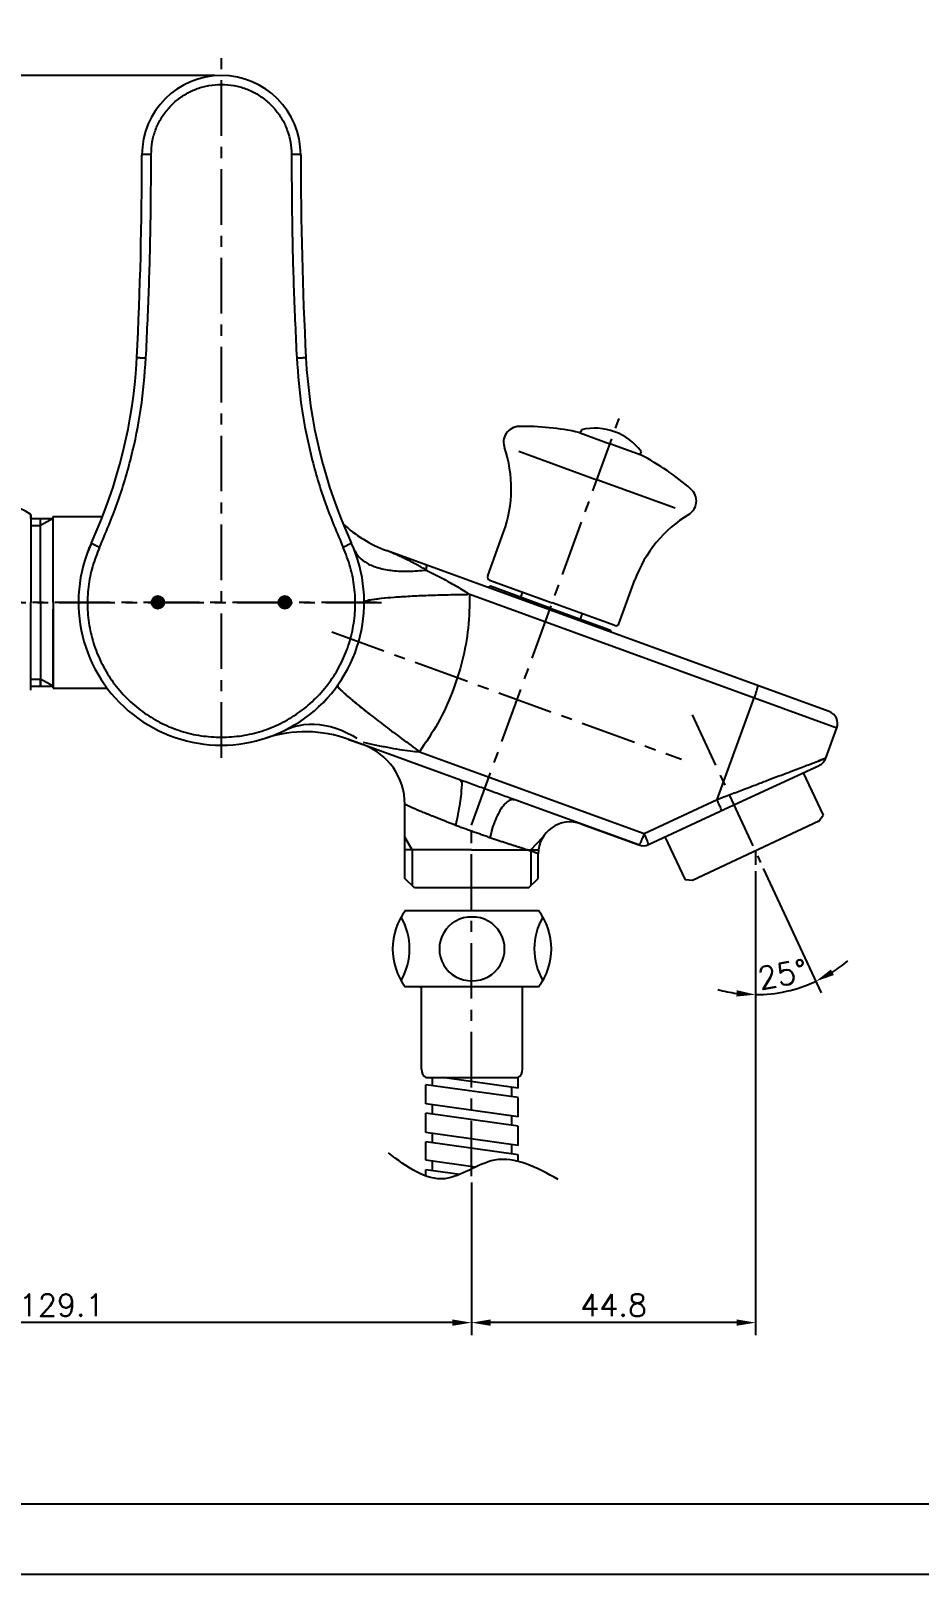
# Model space of a CAD drawing. Extents: x 12910 to 13504, y 636 to 1056.
# Drawn here: x 13060.4 to 13200.3, y 635.7 to 878.8 of the extents above; entities that cross this region are included whole.
import ezdxf

# ---------------------------------------------------------------- set-up
doc = ezdxf.new("R2010")
doc.units = 0
doc.header["$LTSCALE"] = 7
doc.header["$MEASUREMENT"] = 0
doc.header["$PDSIZE"] = -10
doc.linetypes.add('CENTER', pattern=[2, 1.25, -0.25, 0.25, -0.25])
doc.layers.get('0').update_dxf_attribs({"color": 2, "linetype": 'CONTINUOUS'})
for name, color, linetype in [('CL', 1, 'CENTER'), ('D', 2, 'CONTINUOUS'), ('DWG', 7, 'CONTINUOUS')]:
    doc.layers.add(name, color=color, linetype=linetype)
doc.styles.add('GHS', font='ROMANS', dxfattribs={"bigfont": 'GHS'})

msp = doc.modelspace()

# ---------------------------------------------------------------- hatches: boundary and pattern name
at = {"layer": 'D'}
h = msp.add_hatch(color=1, dxfattribs=at)
edge = h.paths.add_edge_path()
edge.add_arc((13080.43488855797, 788.815220918674), 1, 0, 360)
h = msp.add_hatch(color=5, dxfattribs=at)
edge = h.paths.add_edge_path()
edge.add_arc((13100.43488854077, 788.8152209191737), 1, 0, 360)

# ---------------------------------------------------------------- linework, layer by layer
at = {"color": 7, "linetype": 'Continuous'}
for p, q in [((13060.43489342982, 802.6595746628227), (13060.43489342983, 788.8152214090728)), ((13060.43489342982, 802.0357213778243), (13060.43489342982, 802.6595746628229)), ((13060.43489342982, 802.0357213778243), (13060.43489342982, 802.6595653747729)), ((13060.43489342982, 802.0357213778243), (13063.93488791052, 802.0357213778243)), ((13061.93488791054, 788.8152214090728), (13061.93488791052, 802.035718326124)), ((13063.93488791052, 788.8152214090729), (13063.93488791052, 802.3152213778212)), ((13063.93488791052, 802.3152213778212), (13071.72888807825, 802.3152213778212)), ((13142.14055505959, 787.6270958946725), (13116.45264826563, 796.9767301343729)), ((13060.43489342982, 774.9708681553229), (13060.43489342983, 788.8152214090728)), ((13061.93488791055, 788.8152214090728), (13061.93488791052, 775.5947244920212)), ((13063.93488791052, 788.8152214090729), (13063.93488791052, 775.315221440324)), ((13063.93488791052, 775.315221440324), (13063.93488791052, 787.7621552121855)), ((13129.55675810623, 790.0787499385729), (13187.37664095653, 769.034151792273)), ((13186.18118067173, 771.597617725673), (13142.14055505959, 787.6270958946712)), ((13060.43489342983, 775.5947213778219), (13063.93488791052, 775.5947213778218)), ((13060.43489342982, 774.9708654235728), (13060.43489342982, 775.5947213778218)), ((13061.93488791052, 775.5947183261214), (13061.93488791052, 776.7152213778263)), ((13063.93488791052, 775.3152213778212), (13072.43488791053, 775.3152213778212)), ((13168.50721987293, 757.760652503473), (13174.33775659303, 773.7799204852731)), ((13186.18130183003, 771.597568940573), (13186.18122932023, 771.5976051954731)), ((13185.64114033103, 764.2659252637729), (13187.37662531633, 769.034149323873)), ((13110.48650849503, 767.2229278883729), (13112.75509043123, 766.3971973459729)), ((13128.11775739823, 760.805642986873), (13110.49837441563, 767.2185739386728)), ((13121.65475240093, 765.2863511991732), (13157.03260468053, 752.4098572700727)), ((13171.15184577299, 756.8988966479454), (13184.60301801653, 763.135498017673)), ((13119.33487519433, 745.3152261060727), (13119.33487519433, 757.000265473773)), ((13156.17069716563, 750.5952079278727), (13136.67079024133, 757.6925936192729)), ((13157.03260468053, 752.4098572700727), (13168.50721987293, 757.760652503473)), ((13157.69602167863, 750.6601384595729), (13171.15184577298, 756.8988966479499)), ((13147.04498969623, 753.9166970533729), (13156.17070624903, 750.5952059644728)), ((13129.83488855743, 749.8152214090735), (13119.33487519433, 749.8152214090733)), ((13129.83488855743, 749.8152214090734), (13140.3706562615, 749.8152214090733)), ((13140.33489973043, 745.3152261060727), (13140.33489973043, 749.218227387873)), ((13120.83488471573, 743.8152165845731), (13119.33487519433, 745.3152261060727)), ((13138.83489020893, 743.8152165845731), (13140.33489973043, 745.3152261060727)), ((13138.83489020893, 743.8152165845731), (13120.83488471573, 743.8152165845731))]:
    msp.add_line(p, q, dxfattribs=at)
at = {"color": 2, "linetype": 'Continuous'}
for p, q in [((13060.43489342982, 800.9152213778234), (13061.93488791053, 800.9152213778234)), ((13060.43489342983, 776.7152213778263), (13061.93488791053, 776.7152213778263))]:
    msp.add_line(p, q, dxfattribs=at)
at = {"color": 4}
msp.add_line((13490.04481433604, 646.7180274684324), (12941.04481433604, 646.7180274684324), dxfattribs=at)
msp.add_lwpolyline([(13504.04481433606, 1055.718027468449), (12910.04481433604, 1055.718027468449), (12910.04481433604, 635.7180274684324), (13504.04481433606, 635.7180274684324)], close=True)
at = {"color": 7, "linetype": 'Continuous'}
for points in [[(13112.93487324113, 788.815429719373), (13112.96877155663, 788.888465180773), (13113.07086530663, 788.9616275343728), (13113.24122700093, 789.034536103673), (13113.47851520893, 789.106647065573), (13113.78142475483, 789.1777428907731), (13114.15013691303, 789.247823579273), (13114.58294770403, 789.316544709573), (13115.07724677633, 789.383561860473), (13115.63321540423, 789.4488387769729), (13116.24813447163, 789.5120854200729), (13116.91866852923, 789.5729754957729), (13117.64485383203, 789.631490876573), (13118.09654173953, 789.663901903973)], [(13108.72821918843, 775.715489167673), (13108.72292597553, 775.6502122510728), (13108.77248640033, 775.5458706983729), (13108.87650165913, 775.403080842473), (13109.03359406633, 775.223401643173), (13109.24220466203, 775.0081382764729), (13109.50200715233, 774.757435761873), (13109.81057245993, 774.4735056470731), (13110.16605158593, 774.157798127573), (13110.57130866593, 773.8078116163729), (13111.02616242573, 773.423872407373), (13111.52793000383, 773.008318940573), (13112.07759028223, 772.5604623731729), (13112.67304047753, 772.082079194473), (13113.31185151263, 771.575235932773), (13113.47947903973, 771.443715027073)], [(13100.46895808003, 768.6766761793729), (13101.17313666893, 768.989791474773), (13101.90773310443, 769.2422160963729), (13102.66915815323, 769.432137299973), (13103.45208234763, 769.558231782373), (13104.25375031633, 769.6204089063731), (13105.07423456933, 769.6186867994729), (13105.90940204973, 769.552902314573), (13106.75493842673, 769.4235630201729), (13107.61087995503, 769.2306507886728), (13108.47283979393, 768.9750176099728), (13109.33643110253, 768.658113679373), (13110.20179890033, 768.2798664869729), (13111.06593403223, 767.841291169573), (13111.77605842183, 767.4303420728729)], [(13184.60301801653, 763.135498017673), (13184.72113642473, 763.1952098096731), (13184.83414289453, 763.261828156873), (13184.94200117083, 763.3353530592731), (13185.04518256733, 763.4161470655731), (13185.14325202533, 763.5038657545729), (13185.23501313373, 763.5973489698731), (13185.32032087303, 763.6967054761731), (13185.39932026263, 763.8018446363731), (13185.47099616593, 763.9114794019729), (13185.53505854393, 764.0251384595731), (13185.59176118063, 764.143293122673), (13185.64114033103, 764.2659252637729)]]:
    msp.add_lwpolyline(points, dxfattribs=at)
for centre, radius, start, end in [((13052.97089342982, 790.8152214091228), 14, 57.78194799181158, 122.218052008188), ((13123.29304543073, 815.770583155773), 20, 226.7245543599311, 250.0000358554035), ((13090.43488855743, 788.815221409073), 22.5, 155.4130821449121, 24.58716132013756), ((13185.49725568953, 769.718191181073), 2, 339.9999999999896, 70.00000000000853), ((13103.65810754533, 748.4246720243732), 20, 70.0004146042199, 108.1279934263767), ((13109.33488855743, 757.000270434273), 10, 359.9999996392997, 69.99999917600947), ((13145.33488855743, 749.2182308630731), 5, 70.00000037360671, 179.9999980180013), ((13156.85473740943, 752.474593185073), 2, 250.0000034544943, 294.8746922799191)]:
    msp.add_arc(centre, radius, start, end, dxfattribs=at)
for points in [[(13111.31834155523, 797.1895108609729), (13112.11745178403, 795.9556182531728), (13113.41823689063, 794.966843857173), (13115.18395154203, 794.2510800837731), (13117.36474347823, 793.828527198873), (13119.89905981303, 793.7111195610728), (13122.71539162103, 793.9021916088727)], [(13122.33965324483, 794.1264147559727), (13122.03526552953, 794.303021310473), (13121.41155304403, 794.6509507418727), (13120.83162201133, 794.9604499368729), (13120.30113430123, 795.2333972621732), (13119.81882428043, 795.4740250821728), (13119.37983700833, 795.6872508019728), (13118.97909839583, 795.877425076073), (13118.61145116133, 796.0484954906728), (13118.27151463253, 796.2039152639732), (13117.95385900593, 796.3466988655732), (13117.65065613373, 796.4804961543728), (13117.35890720483, 796.606209063973), (13117.08747078033, 796.7199489236732), (13116.83952224963, 796.8220823745728), (13116.62665282143, 796.909155350073), (13116.45264581803, 796.976729555673)], [(13122.71540059273, 793.9021987083729), (13122.33965324483, 794.1264147559727)], [(13122.71540059273, 793.9021987083729), (13122.77268748533, 794.3138134451729), (13122.76048585253, 794.590255850173), (13122.68295607593, 794.7090820721728)], [(13122.71494972003, 793.899911702973), (13125.22668425163, 792.6003566962731), (13127.56916796593, 791.3008206966729), (13129.55672899903, 790.078648858273)], [(13122.71494972003, 793.899911702973), (13125.22668425163, 792.6003566962731), (13127.56916796593, 791.3008206966729), (13129.55672899903, 790.078648858273)], [(13112.93491543933, 788.8152216901731), (13113.24124248053, 789.037898818473), (13114.15018470893, 789.253827254573), (13115.63327529613, 789.4564516856731), (13117.64495282053, 789.639625593973), (13120.12396917913, 789.7977909275728), (13122.99515001533, 789.9261336821733), (13126.17149233003, 790.0207264576729), (13129.55671770943, 790.0786435852729)], [(13129.55675810623, 790.0787499385729), (13129.29591868103, 784.7798368196732), (13128.36456685943, 779.600230528773), (13126.77308963513, 774.5906351149729), (13124.53257094753, 769.8021704796729), (13121.65475240093, 765.2863511991732)], [(13108.72867218213, 775.7160884048731), (13108.87688873773, 775.4034901658729), (13109.50231129283, 774.757725007973), (13110.57159307833, 773.8079716254729), (13112.07773875723, 772.5605856129728), (13113.99530630183, 771.039146917673), (13116.28537198173, 769.2769048955729), (13118.87861839693, 767.3290607568729), (13121.65475604593, 765.2863692676729)], [(13174.88095474713, 775.7105642694728), (13174.89090956053, 775.602180152473), (13174.83313207923, 775.3216823127727), (13174.71310306463, 774.894984742873), (13174.54399469603, 774.3684008590731), (13174.33775536263, 773.7799171292731)], [(13112.76685074533, 766.7937694374727), (13114.59819912013, 766.3903004006729), (13116.60155896233, 765.981886527773), (13118.50774985253, 765.644535847473), (13120.18218442213, 765.4112167512731), (13121.65475326783, 765.2863396592729)], [(13168.50721967803, 757.760652384773), (13170.68158784363, 758.5851090754727), (13172.77294288693, 759.3789349740732), (13174.74905614603, 760.130454606573), (13176.58606912713, 760.8281612380729), (13178.26085352093, 761.4638546675728), (13179.75735556943, 762.0320057526728), (13181.06807384023, 762.5297289337727), (13182.19638145143, 762.958095376473), (13183.14939193423, 763.3199107881733), (13183.93751746103, 763.619053041873), (13184.56794221093, 763.858502036473), (13185.04572722273, 764.0398346563729), (13185.37923616693, 764.166476920173), (13185.57633449093, 764.2411517693731), (13185.64114731003, 764.2659247334727), (13185.57517444743, 764.240710910573), (13185.37662840233, 764.165488574673), (13185.04062086483, 764.0378997335729), (13184.56103034423, 763.855872981273), (13184.35878295803, 763.7790889322728)], [(13128.11809377143, 760.8055211636729), (13128.25195550723, 760.5084883977729), (13128.27491743733, 759.7707387563728), (13128.18554522713, 758.6384431026731), (13127.98943163523, 757.1824664070732), (13127.69885011293, 755.4939312673728), (13127.33198659843, 753.6785149832731)], [(13136.67350983943, 757.6916037742731), (13135.66404011133, 758.0599378345728), (13134.62316989983, 758.4405890292733), (13133.55876771523, 758.8295395245727), (13132.47820765163, 759.2234002768732), (13131.38599693363, 759.6203102974728), (13130.28749165863, 760.0185765213732), (13129.19329548953, 760.4150590762729), (13128.11811897143, 760.8055113849728)], [(13127.33200074153, 753.6785094398729), (13126.72582740673, 753.9180055305728), (13126.13509203673, 754.152068453473), (13125.56260423933, 754.379366338273), (13125.01080138883, 754.5988074885731), (13124.48182465223, 754.8095134081727), (13123.97739665223, 755.0108619887728), (13123.49880288733, 755.202480186173), (13123.04687620093, 755.384226995373), (13122.62202495793, 755.5561530544733), (13122.22429372113, 755.718444995573), (13121.85345096563, 755.871360586973), (13121.50908994913, 756.0151634175731), (13121.19072899323, 756.1500646491727), (13120.89789899043, 756.2761775545728), (13120.63021006383, 756.3934880294732), (13120.38739405933, 756.5018418360728), (13120.16932317393, 756.6009476133731), (13119.97600882873, 756.6903929324731), (13119.80758317963, 756.7696713775731), (13119.66427515223, 756.8382140852732), (13119.54636903043, 756.895430342573), (13119.45418789143, 756.9407358678732), (13119.38803504373, 756.9736002044729), (13119.33488855743, 757.0002704342728)], [(13136.67050723123, 757.6926969653728), (13136.08683344423, 757.714145849473), (13135.45047156203, 757.3837525515733), (13134.79794250553, 756.7204749540729), (13134.16669186693, 755.7623751641731), (13133.59294426913, 754.5644340946728), (13133.10962448653, 753.195396288073), (13132.74446789473, 751.7338248913729)], [(13169.20762231323, 755.9974638505732), (13169.19814273053, 756.0933027973729), (13169.11663384373, 756.3357378361729), (13168.96705974303, 756.7138497554729), (13168.75804601283, 757.203210543973), (13168.50721880993, 757.7606544961732)], [(13132.74447061653, 751.7338239191731), (13132.08634188143, 751.9668877843728), (13131.41172295003, 752.2081143177729), (13130.72817088353, 752.4519691831729), (13130.04074794203, 752.6954696121729), (13129.35250212633, 752.938181285373), (13128.66687568073, 753.1814338556728), (13127.99042043993, 753.4273114285729), (13127.33200074153, 753.6785094398729)], [(13140.33488855743, 749.2182308630731), (13140.31400247453, 749.2259939882729), (13140.25081844623, 749.2492180545728), (13140.14476369353, 749.287658932773), (13139.99519863073, 749.3410204926731), (13139.80179583493, 749.408843279873), (13139.56488428983, 749.4904313408729), (13139.28501791853, 749.585064640773), (13138.96293911533, 749.6920729006729), (13138.59979422453, 749.810826196473), (13138.19692412363, 749.9408567893729), (13137.75722664443, 750.0814521291727), (13137.28530739513, 750.2316101467727), (13136.78510087813, 750.3907368596729), (13136.26014396723, 750.5584660738728), (13135.71362955243, 750.7345555029729), (13135.14834221373, 750.918837213273), (13134.56667849373, 751.111163728473), (13133.97084204233, 751.3113168030727), (13133.36256614683, 751.5190905134727), (13132.74447061653, 751.7338239191731)], [(13157.03260910223, 752.4098501588728), (13156.92019899493, 752.1074045084729), (13156.80211489543, 751.8069541073733), (13156.68692421983, 751.5262374851732), (13156.57977739943, 751.2798606844731), (13156.48603210793, 751.0773937411727), (13156.40898351323, 750.9220849375729), (13156.34812457163, 750.8090112520731), (13156.29917798023, 750.7265716372731), (13156.25849988163, 750.6663110185732), (13156.22395186313, 750.6242155961731), (13156.19458807893, 750.5996133187732), (13156.17066629413, 750.5952191644728)], [(13157.69600603053, 750.6601326296727), (13157.70227363273, 750.7167166756731), (13157.68983022103, 750.777607440773), (13157.66572527753, 750.8639920714727), (13157.62748767883, 750.981401601673), (13157.57090936943, 751.138973221573), (13157.49312777883, 751.3410004651728), (13157.39649477593, 751.579091993573), (13157.28478676073, 751.8430941752731), (13157.16191695993, 752.1235618267729), (13157.03260910223, 752.4098501588728)]]:
    msp.add_spline(points, degree=3, dxfattribs=at)
at = {"layer": 'CL'}
for p, q in [((13090.43488855743, 764.3152213778233), (13090.43488855743, 874.6475680327778)), ((13090.43488855743, 764.3152214090728), (13090.43488855743, 874.6475680640274)), ((13129.83488855743, 753.719812178661), (13153.09228058072, 817.8037030991413)), ((13114.93488855743, 788.8152214090728), (13024.72497409241, 788.8152214090728)), ((13050.91292716344, 788.8152214090728), (13115.93488791052, 788.8152214090728)), ((13107.82132027431, 784.1556085330792), (13162.93421073263, 764.0961568818711)), ((13164.56569269173, 771.10398602489), (13175.3684635935, 747.8044476926959)), ((13129.83488855743, 698.391047179256), (13129.83488855743, 753.719812178661))]:
    msp.add_line(p, q, dxfattribs=at)
at = {"layer": 'D'}
for p, q in [((13089.43488854947, 871.8152209504233), (12963.49851536611, 871.815220950423)), ((13120.48488855743, 749.8152214090719), (13119.35738855743, 751.8152214090701)), ((13139.18488855743, 749.8152214090728), (13141.06222661153, 751.815221409086)), ((13120.48488855743, 749.8152214090719), (13120.48488855743, 744.1877214090741)), ((13139.18488855743, 749.8152214090733), (13139.18488855743, 744.1877214090732)), ((13174.58668777401, 749.6468298933228), (13174.58668777401, 747.4647742530078)), ((13174.58668777401, 746.464774253008), (13174.58668777402, 725.0111461684291)), ((13175.78909845522, 746.8972176705386), (13184.88359550292, 727.2821036871369)), ((13174.58668777401, 745.464774253008), (13174.58668777401, 673.3411028431947)), ((13129.83488855743, 697.391047179256), (13129.83488855743, 673.3411028431947)), ((13129.83488855743, 697.391047179256), (13129.83488855743, 673.3411028431947)), ((13126.83488855743, 675.3411028431947), (13003.73489342982, 675.3411028431947)), ((13171.58668777401, 675.3411028431947), (13132.83488855743, 675.3411028431947))]:
    msp.add_line(p, q, dxfattribs=at)
at = {"layer": 'D', "color": 2}
for p, q in [((13063.93488791053, 802.0357213778243), (13061.93488791053, 800.9152213778234)), ((13063.93488791052, 775.5947213778218), (13061.93488791052, 776.7152213778263))]:
    msp.add_line(p, q, dxfattribs=at)
at = {"layer": 'D'}
for centre in [(13080.43488855797, 788.815220918674), (13100.43488854077, 788.8152209191737)]:
    msp.add_circle(centre, 1, dxfattribs=at)
for start, end in [(302.5267841194614, 310.1788927887835), (254.6957826613713, 262.3478913306934), (270.0000000000155, 294.8746754501393)]:
    msp.add_arc((13174.58668777401, 749.490590612792), 22.47944444436293, start, end, dxfattribs=at)
msp.add_spline([(13143.49046068346, 697.9038084983417), (13133.45004975913, 700.9209058035563), (13125.61504425558, 698.019851896825), (13116.73537211835, 702.0813294366058)], degree=3, dxfattribs=at)
msp.add_point((13184.54588314886, 754.3174216636992), dxfattribs=at)
for points in [[(13186.43362858547, 730.9758377641629), (13186.91386325521, 730.098697717206), (13184.04232577947, 729.0965637314514)], [(13171.56001027575, 726.7124434374878), (13171.62673790346, 727.7102146656259), (13174.58668777402, 727.0111461684291)], [(13126.83488855743, 675.8411028431947), (13126.83488855743, 674.8411028431947), (13129.83488855743, 675.3411028431947)], [(13132.83488855743, 675.8411028431947), (13132.83488855743, 674.8411028431947), (13129.83488855743, 675.3411028431947)], [(13171.58668777401, 675.8411028431947), (13171.58668777401, 674.8411028431947), (13174.58668777401, 675.3411028431947)]]:
    msp.add_solid(points, dxfattribs=at)
at = {"layer": 'DWG'}
for p, q in [((13146.77880512013, 815.5743660826483), (13151.64095409295, 813.8046885819766)), ((13156.55160837631, 812.0173565920616), (13151.64095409295, 813.8046885819751)), ((13161.91258331014, 803.6511921925887), (13149.58448538394, 808.1382528828454)), ((13132.38114952306, 792.9751979575551), (13134.89280035198, 799.8759018955607)), ((13132.85065842177, 791.3414229328228), (13132.44949046457, 791.154355242174)), ((13142.24733270579, 787.9213131923442), (13132.85065842177, 791.3414229328228)), ((13137.84829517612, 790.4532307872065), (13137.54914218425, 789.6313146970967)), ((13153.05438718035, 785.4507548043903), (13155.56603800927, 792.3514587423958)), ((13142.24733270579, 787.9213131923439), (13151.64451083749, 784.5010200663094)), ((13152.4135307983, 785.1519185656603), (13142.54572396331, 788.7435065310847)), ((13147.24522138397, 787.0330293539505), (13146.94606839211, 786.2111132638402)), ((13151.64451083749, 784.5010200663094), (13151.83157886125, 784.0998513947395)), ((13182.06648977342, 761.9594432301135), (13185.20612205422, 755.2647431092407)), ((13184.54588314886, 754.3174216637001), (13164.62749239916, 744.9762381229457)), ((13184.54588314886, 754.3174216636992), (13185.20612205422, 755.2647431092416)), ((13160.29276094978, 751.8641099352244), (13163.47696850909, 745.074361064783)), ((13164.62749239916, 744.9762381229457), (13163.47696850909, 745.074361064783))]:
    msp.add_line(p, q, dxfattribs=at)
at = {"layer": 'DWG', "color": 7}
for p, q in [((13147.14654648102, 815.9999679764762), (13146.96674310158, 815.5059622515155)), ((13137.29439324579, 812.6114805975168), (13149.58448538394, 808.138252882843)), ((13156.54347268888, 812.5797665432196), (13156.36366930944, 812.0857608182589)), ((13132.67998576179, 792.3343415754957), (13142.54572396331, 788.7435065310822))]:
    msp.add_line(p, q, dxfattribs=at)
at = {"layer": 'DWG', "color": 7, "linetype": 'Continuous'}
for p, q in [((13140.40909783149, 740.2408480467761), (13119.40909783149, 740.2408480468243)), ((13140.40909783147, 728.2408480467989), (13119.40909783147, 728.2408480467989)), ((13121.65909783147, 728.2408480467989), (13121.95909783147, 728.2408480467989)), ((13121.95909783147, 715.2554841040405), (13121.95909783147, 728.2408480467989)), ((13137.85909783147, 715.2554841040396), (13137.85909783147, 728.2408480467989)), ((13122.65909783147, 713.9408480467987), (13123.65909783147, 713.9408480467996)), ((13122.65909783147, 709.7990124744333), (13122.65909783147, 712.82849519199)), ((13137.15909783147, 710.7906530888054), (13122.65909783147, 712.82849519199)), ((13123.65909783147, 713.9408480467996), (13123.65909783147, 712.6879543572873)), ((13123.65909783147, 713.9408480467996), (13137.15909783147, 713.9408480467996)), ((13137.15909783147, 712.2711703712498), (13125.27872385272, 713.9408480467987)), ((13136.15909783147, 712.4117112059516), (13136.15909783147, 710.931193923509)), ((13137.15909783147, 712.2711703712498), (13137.15909783147, 713.9408480467996)), ((13137.15909783147, 707.7611703712505), (13137.15909783147, 710.7906530888054)), ((13137.15909783147, 707.7611703712505), (13122.65909783147, 709.7990124744333)), ((13122.65909783147, 705.289012474434), (13122.65909783147, 708.3184951919907)), ((13137.15909783147, 706.2806530888051), (13122.65909783147, 708.3184951919907)), ((13123.65909783147, 709.6584716397315), (13123.65909783147, 708.1779543572889)), ((13136.15909783147, 707.9017112059523), (13136.15909783147, 706.4211939235088)), ((13137.15909783147, 703.2511703712494), (13122.65909783147, 705.289012474434)), ((13123.65909783147, 705.1826957160642), (13123.65909783147, 703.6679543572886)), ((13137.15909783147, 703.2511703712494), (13137.15909783147, 706.2806530888051)), ((13122.65909783147, 700.9119578006307), (13122.65909783147, 703.8084951919896)), ((13137.15909783147, 701.770653088804), (13122.65909783147, 703.8084951919896)), ((13136.15909783147, 703.4259352822869), (13136.15909783147, 701.9111939235077)), ((13130.43263362574, 699.8194585915139), (13122.65909783147, 700.9119578006307)), ((13123.65909783147, 700.8056410422619), (13123.65909783147, 699.2908996834835)), ((13137.15909783147, 700.749414582227), (13137.15909783147, 701.770653088804)), ((13122.65909783147, 698.4350265209837), (13122.65909783147, 699.4314405181872)), ((13127.98055435098, 698.6835585771009), (13122.65909783147, 699.4314405181872))]:
    msp.add_line(p, q, dxfattribs=at)
at = {"layer": 'DWG'}
for centre, radius, start, end in [((13090.43488854947, 859.3152209191737), 12.5, 7.016477563892661e-15, 180), ((12451.93195943087, 859.3152209191735), 626.0029291185, 357.0748364757098, 7.016477563892661e-15), ((13728.93781766797, 859.315220919174), 626.0029291185, 180, 182.9251868647968), ((12997.22346919387, 831.4518401771736), 80.0000000001, 335.4197710690806, 357.0748364756058), ((13183.64630790497, 831.4518401771736), 80.0000000001, 182.9253461647852, 204.5802289309193), ((13137.38046405298, 814.020212741648), 2.5, 91.10019602410144, 201.3083336273206), ((13138.10049641678, 776.5271260002885), 40, 77.46959231642305, 91.10019602410144), ((13116.09894793626, 806.7163047620732), 20, 340, 18.94244126897756), ((13138.10049641678, 776.5271260002892), 40, 48.89980397589857, 62.53040768357697), ((13162.75216481419, 804.7856688718557), 2.5, 298.6916663726794, 48.89980397589857), ((13174.35989042499, 785.5110558758818), 20, 121.0575587310224, 160), ((13090.43488854937, 788.8152209191737), 22.5, 155.4197710686148, 24.58022893132154), ((13132.85099583346, 792.8041878858915), 0.5, 160, 249.999999999974), ((13152.58454086996, 785.6217648760523), 0.5, 250.0000000000261, 340)]:
    msp.add_arc(centre, radius, start, end, dxfattribs=at)
at = {"layer": 'DWG', "color": 7}
msp.add_arc((13149.2513546015, 807.1638587589712), 9.083338776447263, 36.60153416979288, 103.3984658302071, dxfattribs=at)
at = {"layer": 'DWG', "color": 7, "linetype": 'Continuous'}
for centre, radius, start, end in [((13127.40909783147, 734.2408480467975), 10, 143.0916596627538, 216.8698976458339), ((13110.08858975578, 734.2408480467975), 10, 330.000000000021, 29.99999999999107), ((13129.79133771939, 734.2193631084713), 5.022865559603478, 88.65658843629171, 271.3434115637469), ((13130.02685794355, 734.2193631084717), 5.022865559603478, 268.6565884362917, 91.34341156380466), ((13149.72960590716, 734.2408480467973), 10, 150.0000000000209, 209.9999999999911), ((13132.40909783147, 734.2408480467977), 10, 323.1301023541899, 36.88249652441692), ((13123.45841224558, 715.2101377959893), 1.5, 178.2676346834208, 237.7999999999705), ((13136.35978341737, 715.2101377959891), 1.5, 302.1999999999938, 1.732365316575176)]:
    msp.add_arc(centre, radius, start, end, dxfattribs=at)
at = {"layer": 'DWG'}
for points in [[(13079.38614190657, 859.3960178144741), (13079.56283063977, 861.369825139174), (13080.07138139587, 863.2255237017741), (13080.87985364107, 864.9329351343738), (13081.99286515017, 866.5054063108735), (13083.35651634067, 867.8570478735735), (13084.93345783897, 868.9536708542735), (13086.63840241847, 869.746706724274), (13088.48253118027, 870.2429468902735), (13090.43488855077, 870.4145513045739)], [(13090.43488855077, 870.4145513045739), (13092.42652251157, 870.2359127268735), (13094.29530458557, 869.7231816302735), (13096.01103760147, 868.9104411654741), (13097.58823713437, 867.7940548664735), (13098.93971055827, 866.4306563502739), (13100.03271828997, 864.8589497010742), (13100.82155988407, 863.1625131757735), (13101.31382800437, 861.3313197844734), (13101.48363519267, 859.3960178095738)], [(13079.38614190487, 859.3960177672741), (13078.93574264857, 859.391453279474), (13078.54329841837, 859.3802296595738), (13078.22309120177, 859.3628644454736), (13078.01021747927, 859.3405153408737), (13077.93489836307, 859.315220891174)], [(13078.56489995447, 827.3199448427738), (13079.02108245937, 838.0144415893735), (13079.29480438547, 848.7080727556738), (13079.38614190657, 859.3960178144741)], [(13101.48363519267, 859.3960178095738), (13101.57478340127, 848.7079175770739), (13101.84851176757, 838.014171052974), (13102.30489453947, 827.3196053741738)], [(13102.93487267027, 859.315220858374), (13102.86486217817, 859.3396297722736), (13102.66947176227, 859.3611334193736), (13102.35783532107, 859.3789456795737), (13101.95028206327, 859.3911384879736), (13101.48363519637, 859.3960177493734)], [(13071.25329676367, 797.478034628374), (13074.03142233607, 804.3831067582739), (13076.22258178717, 811.6611512652742), (13077.76113776037, 819.3160203644736), (13078.56489995447, 827.3199448427738)], [(13077.11923179207, 827.369316770574), (13077.18924448137, 827.3731249984737), (13077.38396385137, 827.3696873151737), (13077.69429762377, 827.3592285173734), (13078.10009679317, 827.3421974305736), (13078.56489993457, 827.319945695174)], [(13102.30489483717, 827.3196025833738), (13102.75354973177, 827.3411271579732), (13103.14438695477, 827.3576886920735), (13103.46325131447, 827.3687197246734), (13103.67529452917, 827.372789973874), (13103.75056256347, 827.3689871221738)], [(13102.30489453947, 827.3196053741738), (13103.10846612457, 819.3184904910738), (13104.64678039447, 811.6635336653733), (13106.83771614477, 804.3847097435735), (13109.61648033517, 797.478034628374)], [(13071.25329678187, 797.4780346579735), (13070.13546218397, 794.432912385674), (13069.49753939597, 791.2603246950737), (13069.35159266177, 788.0182100232739), (13069.70934049737, 784.774214269574), (13070.56106646267, 781.621497840774), (13071.88478001187, 778.6357618154741), (13073.65752303787, 775.8822478948739), (13075.83654639687, 773.4371677733741), (13078.34317564347, 771.3749437775739), (13081.12374861587, 769.7282406752736), (13084.10850354687, 768.5315546493737), (13087.23320714937, 767.8056769677739), (13090.43488855107, 767.5625634235737)], [(13071.25329810427, 797.4780382665738), (13070.84564364747, 797.670753868874), (13070.49414066757, 797.8469673508732), (13070.21154936347, 798.0001288921737), (13070.02927901477, 798.1142766575738), (13069.97383727157, 798.174460903874)], [(13090.43488853747, 767.562563446874), (13093.66946011077, 767.8107524908735), (13096.80200413767, 768.5444243798736), (13099.77759685017, 769.743837822474), (13102.54025434757, 771.3845344496738), (13105.02757506047, 773.4318013764739), (13107.19244674367, 775.8563786287739), (13108.96041980847, 778.5902987519737), (13110.28741186957, 781.5616707978741), (13111.14777830417, 784.7082197737734), (13111.51604992017, 787.9562419201736), (13111.37824826317, 791.2114758663736), (13110.74223528267, 794.4051251857734), (13109.61648039817, 797.4780344825738)], [(13110.89594101167, 798.1744570013741), (13110.84487426437, 798.1174982808741), (13110.67811042217, 798.0116111784735), (13110.40356709937, 797.861515041174), (13110.03878412127, 797.6778917817735), (13109.61647671827, 797.4780411979734)]]:
    msp.add_spline(points, degree=3, dxfattribs=at)

# ---------------------------------------------------------------- texts
at = {"layer": 'D', "insert": (13178.8174433703, 730.2164348091846), "char_height": 3.5, "attachment_point": 5, "rotation": 10.585433465313548, "style": 'GHS'}
msp.add_mtext('\\A1;25%%D', dxfattribs=at)
at = {"layer": 'D', "char_height": 3.5, "attachment_point": 5, "style": 'GHS'}
for s, insert in [('\\A1;129.1', (13065.28489099363, 678.0911028431947)), ('\\A1;44.8', (13152.21078816572, 678.0911028431947))]:
    msp.add_mtext(s, dxfattribs=dict(at, insert=insert))

doc.saveas('drawing.dxf')
